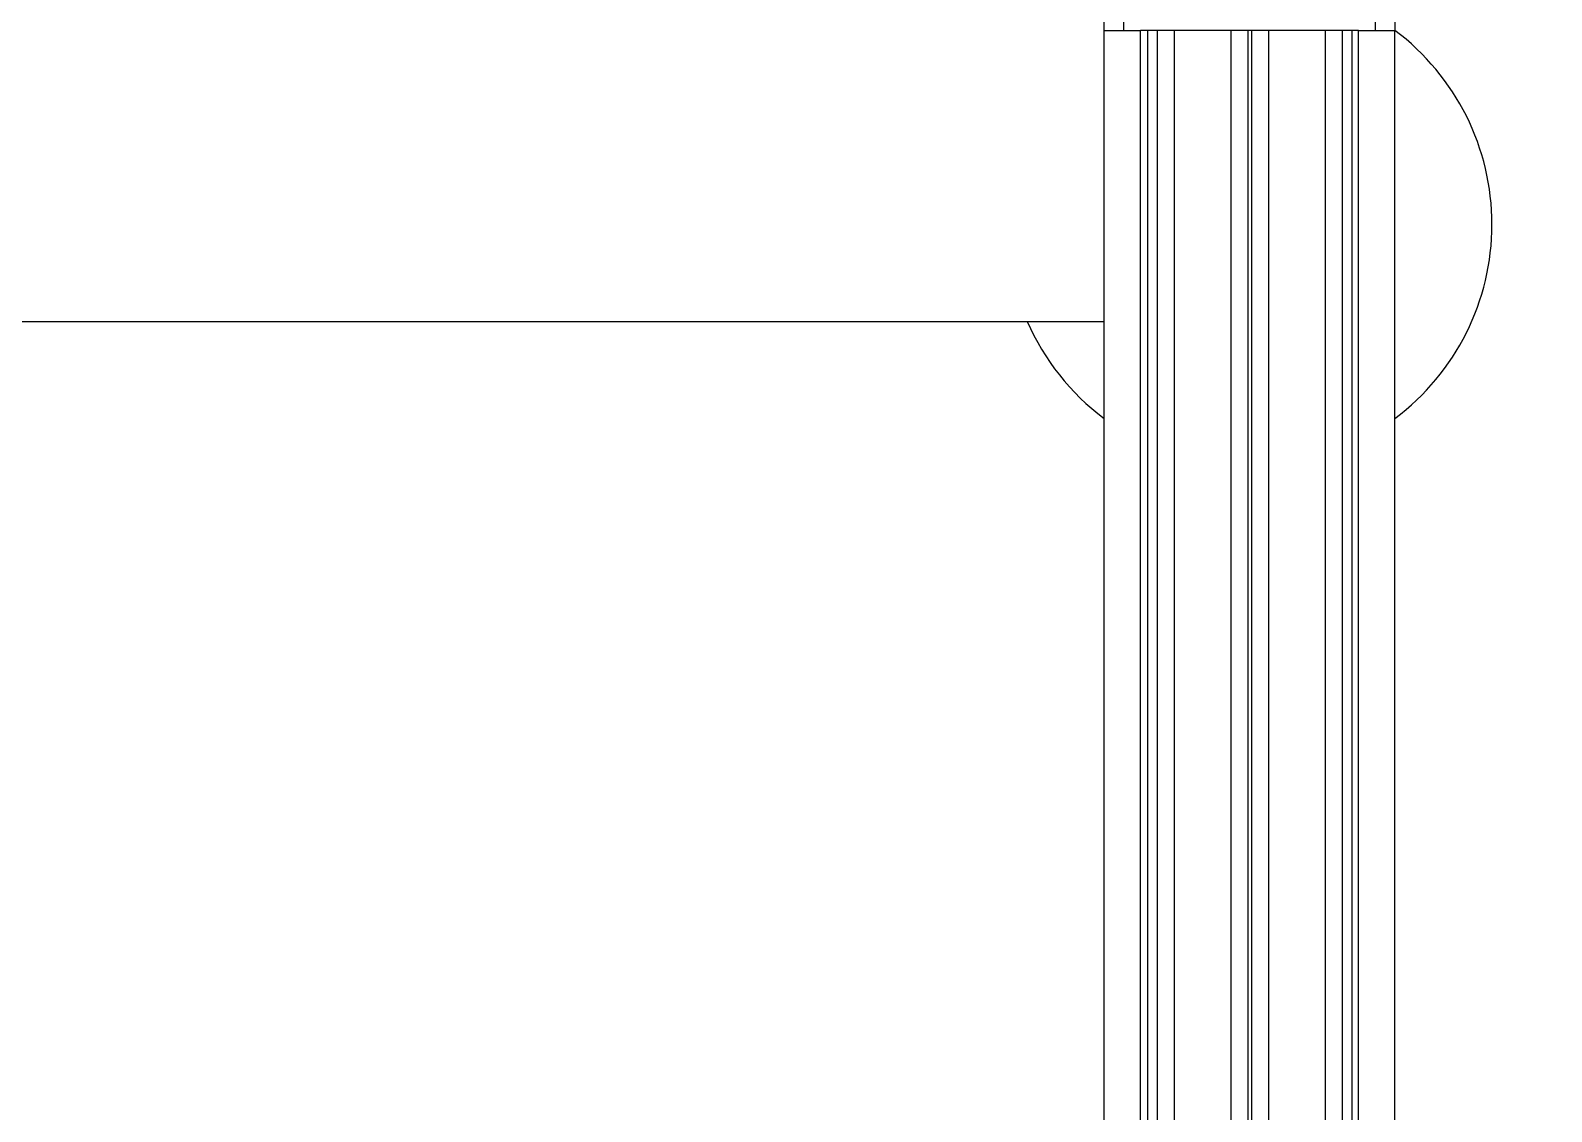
# Model space of a CAD drawing. Header units: millimetres. Extents: x -383313 to -161684, y -117025 to 99224.
# Drawn here: x -347815.5 to -347501.8, y -8884.2 to -8661.3 of the extents above; entities that cross this region are included whole.
import ezdxf

# ---------------------------------------------------------------- set-up
doc = ezdxf.new("R2010")
doc.units = ezdxf.units.MM
doc.header["$MEASUREMENT"] = 0
doc.layers.add('PV-F89', color=7, linetype='Continuous')
doc.layers.add('Робот', color=30, linetype='Continuous')

# ---------------------------------------------------------------- blocks, each defined once
blk = doc.blocks.new('Робот ABB IRB660_3.15 (сверху)')
at = {"layer": 'Робот'}
blk.add_circle((0, 0), 3150, dxfattribs=at)
blk = doc.blocks.new('*U149')
at = {"layer": 'PV-F89'}
for p, q in [((2977.85, 1413.87), (2977.85, 948.87)), ((1757.85, 948.87), (3037.85, 948.87)), ((3037.85, 948.87), (3037.85, 941.37)), ((3037.85, 948.87), (3117.85, 948.87)), ((3117.85, 944.87), (3037.85, 944.87)), ((1757.85, 941.37), (3037.85, 941.37)), ((3037.85, 939.92), (3037.85, 941.37)), ((3037.85, 939.92), (1757.85, 939.92)), ((3037.85, 937.91), (1757.85, 937.91)), ((3037.85, 937.91), (3037.85, 939.92)), ((3037.85, 934.41), (3037.85, 937.91)), ((3037.85, 934.41), (1757.85, 934.41)), ((3037.85, 922.73), (3037.85, 934.41)), ((3037.85, 922.73), (1757.85, 922.73)), ((3037.85, 919.23), (3037.85, 922.73)), ((3037.85, 919.23), (1757.85, 919.23)), ((3037.85, 918.45), (3037.85, 919.23)), ((3037.85, 918.45), (1757.85, 918.45)), ((3037.85, 914.95), (3037.85, 918.45)), ((3037.85, 914.95), (1757.85, 914.95)), ((3037.85, 903.27), (3037.85, 914.95)), ((3037.85, 903.27), (1757.85, 903.27)), ((3037.85, 899.77), (3037.85, 903.27)), ((3037.85, 899.77), (1757.85, 899.77)), ((3037.85, 897.76), (1757.85, 897.76)), ((3037.85, 897.76), (3037.85, 899.77)), ((3037.85, 896.37), (3037.85, 897.76)), ((1757.85, 896.37), (3037.85, 896.37)), ((3037.85, 896.37), (3037.85, 888.87)), ((3037.85, 892.87), (3117.85, 892.87)), ((1757.85, 888.87), (3037.85, 888.87)), ((3117.85, 888.87), (3037.85, 888.87))]:
    blk.add_line(p, q, dxfattribs=at)
for start, end in [(113.5782, 143.1301), (216.8699, 323.1301)]:
    blk.add_arc((2997.85, 918.87), 50, start, end, dxfattribs=at)

msp = doc.modelspace()

# ---------------------------------------------------------------- block references
at = {"layer": 'PV-F89', "rotation": 90}
msp.add_blockref('*U149', (-346645.27125, -11699.18271), dxfattribs=at)
at = {"layer": 'Робот', "rotation": 180}
msp.add_blockref('Робот ABB IRB660_3.15 (сверху)', (-344500.63713, -5731.42318), dxfattribs=at)

doc.saveas('drawing.dxf')
